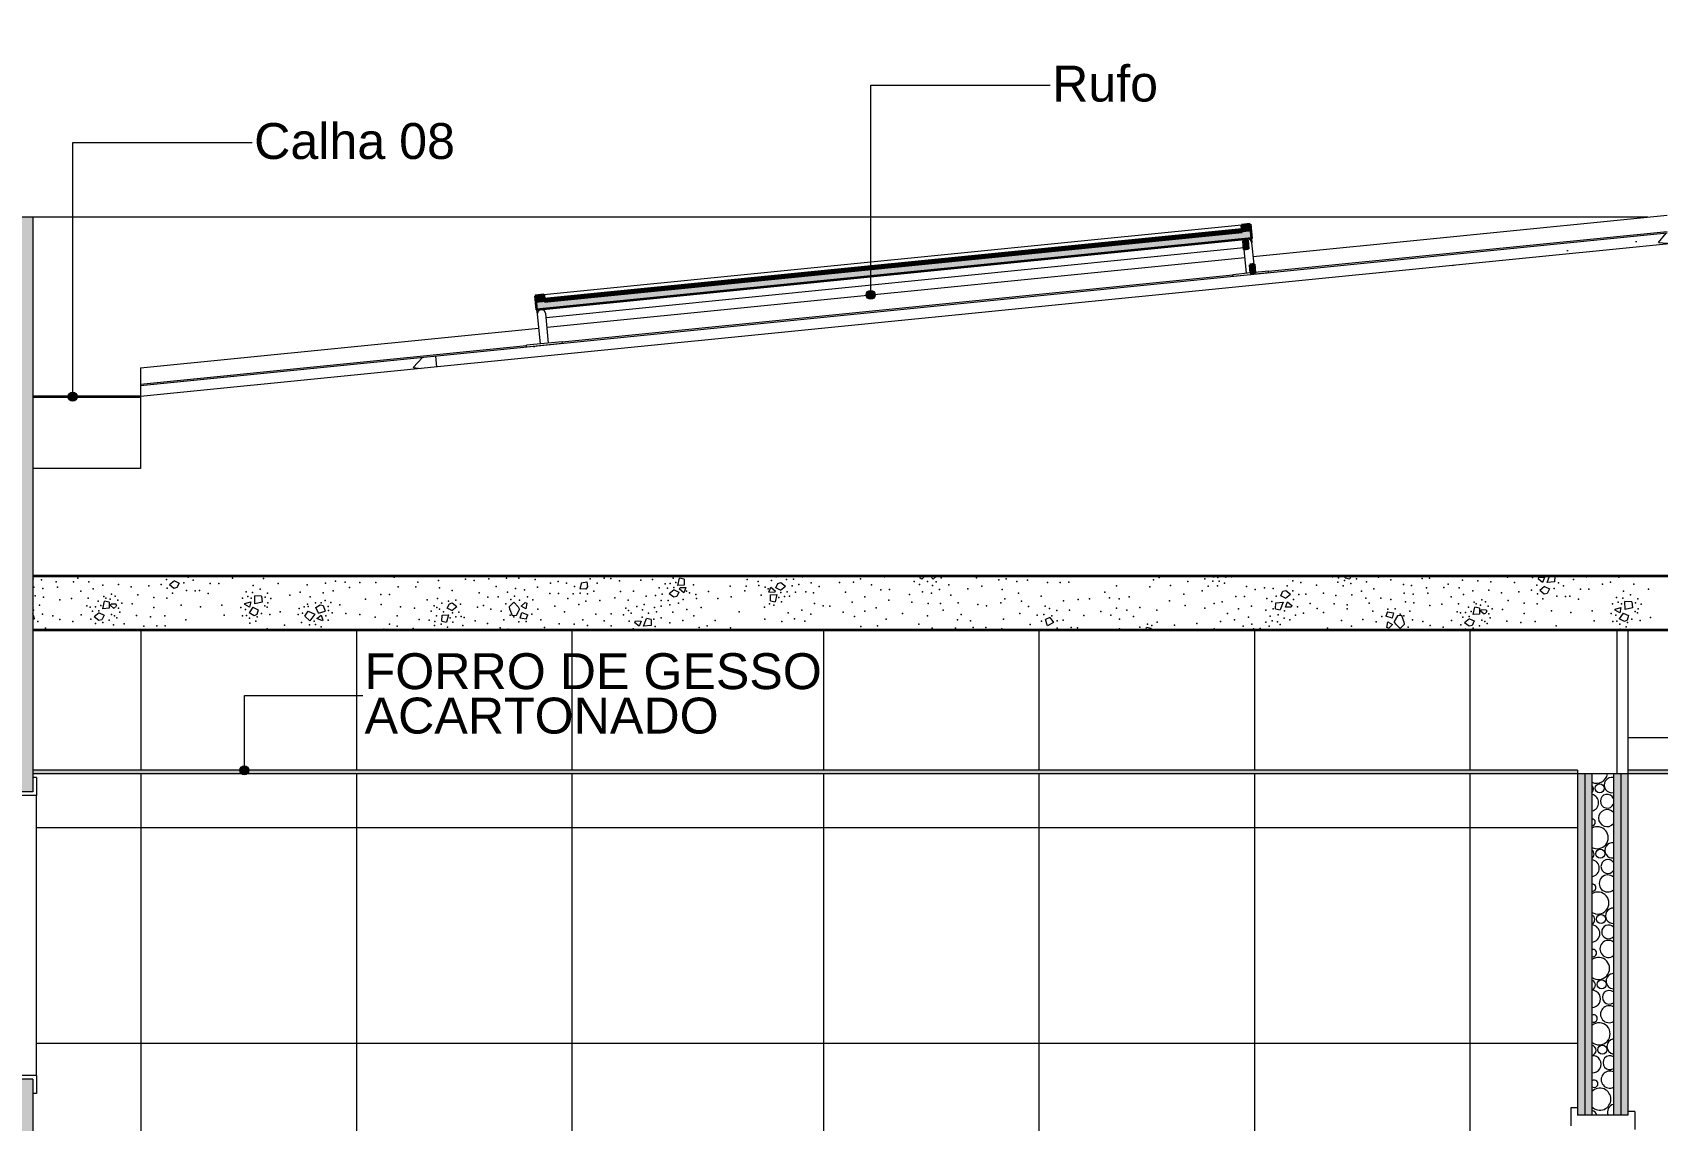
# Model space of a CAD drawing. Header units: metres. Extents: x -1783 to 21505, y -57 to 13660.
# Drawn here: x 14146.2 to 14598.5, y 6658.3 to 6961.2 of the extents above; entities that cross this region are included whole.
import ezdxf

# ---------------------------------------------------------------- set-up
doc = ezdxf.new("R2010")
doc.units = ezdxf.units.M
doc.header["$MEASUREMENT"] = 0
doc.linetypes.add('broken', pattern=[2.46944, 1.41111, -1.05833])
for name, color, linetype, lineweight in [('01_D Corte DD_4_ESTRUTURA-COB.EST_Caneta_No__1', 7, 'Continuous', 35), ('01_D Corte DD_4_ESTRUTURA-COB.EST_Caneta_No__10', 7, 'Continuous', 5), ('01_D Corte DD_4_ESTRUTURA-COB.EST_Caneta_No__241', 7, 'Continuous', 13), ('01_D Corte DD_4_FORRO.EXEC_Caneta_No__241', 7, 'Continuous', 13), ('01_D Corte DD_4_LAJES.EST_Caneta_No__1', 7, 'Continuous', 35), ('01_D Corte DD_4_LAJES.EST_Caneta_No__241', 7, 'Continuous', 13), ('01_D Corte DD_4_LAJES.EST_Caneta_No__96', 252, 'Continuous', 0), ('01_D Corte DD_4_NOTAS-LAYOUT.EXEC_Caneta_No__241', 7, 'Continuous', 13), ('01_D Corte DD_4_NOTAS-LAYOUT.EXEC_Caneta_No__5', 7, 'Continuous', 15), ('01_D Corte DD_4_PAREDE CONSTRUIR_Caneta_No__10', 7, 'Continuous', 5), ('01_D Corte DD_4_PAREDE CONSTRUIR_Caneta_No__241', 7, 'Continuous', 13), ('01_D Corte DD_4_PAREDE CONSTRUIR_Caneta_No__96', 252, 'Continuous', 0)]:
    doc.layers.add(name, color=color, linetype=linetype, lineweight=lineweight)
for name, color, linetype, lineweight, true_color in [('01_D Corte DD_4_ESTRUTURA-COB.EST_Caneta_No__97', 7, 'Continuous', 5, 0x6b6b6b), ('01_D Corte DD_4_PAREDE CONSTRUIR_Caneta_No__9', 7, 'Continuous', 5, 0x020202), ('01_D Corte DD_4_PAREDE CONSTRUIR_Caneta_No__97', 7, 'Continuous', 5, 0x6b6b6b)]:
    doc.layers.add(name, color=color, linetype=linetype, lineweight=lineweight, true_color=true_color)
for name, color, linetype in [('01_D Corte DD_4_FORRO.EXEC', 7, 'Continuous'), ('01_D Corte DD_4_LAJES.EST', 7, 'Continuous'), ('01_D Corte DD_4_NOTAS-LAYOUT.EXEC', 7, 'Continuous'), ('01_D Corte DD_4_PAREDE CONSTRUIR', 7, 'Continuous'), ('cotas', 7, 'Continuous')]:
    doc.layers.add(name, color=color, linetype=linetype)
doc.styles.add('GENERATED_STYLE_1', font='arial.ttf')

# ---------------------------------------------------------------- blocks, each defined once
blk = doc.blocks.new('*X6663', base_point=(52.878, -11.1819))
at = {"layer": '01_D Corte DD_4_LAJES.EST_Caneta_No__241', "color": 7, "linetype": 'Continuous', "lineweight": 13, "ltscale": 1000}
for p, q in [((61.1686, 3.5582), (61.1549, 3.5471)), ((61.1676, 3.5371), (61.1549, 3.5471)), ((61.163, 3.5691), (61.1612, 3.5706)), ((61.1636, 3.5706), (61.163, 3.5691)), ((61.1758, 3.5391), (61.1676, 3.5371)), ((61.1686, 3.5582), (61.1819, 3.5518)), ((61.1897, 3.5706), (61.1752, 3.5693)), ((61.1752, 3.5693), (61.1757, 3.5706)), ((61.1819, 3.5518), (61.1758, 3.5391)), ((62.302, 3.5524), (62.2978, 3.5353)), ((62.314, 3.5349), (62.2978, 3.5353)), ((62.2999, 3.5695), (62.2996, 3.5706)), ((62.3017, 3.5706), (62.2999, 3.5695)), ((62.302, 3.5524), (62.3165, 3.5553)), ((62.3192, 3.5415), (62.314, 3.5349)), ((62.3165, 3.5553), (62.3192, 3.5415)), ((62.56, 3.5333), (62.5464, 3.5222)), ((62.56, 3.5333), (62.5734, 3.5269)), ((62.5701, 3.5451), (62.5752, 3.5657)), ((62.5875, 3.5462), (62.5701, 3.5451)), ((62.5882, 3.5629), (62.5752, 3.5657)), ((62.5752, 3.5346), (62.5766, 3.5398)), ((62.5868, 3.525), (62.5752, 3.5346)), ((62.5766, 3.5398), (62.5925, 3.5391)), ((62.5925, 3.5391), (62.5868, 3.525)), ((62.5882, 3.5629), (62.5875, 3.5462)), ((62.8236, 3.526), (62.8292, 3.54)), ((62.8292, 3.54), (62.8408, 3.5305)), ((62.8408, 3.5305), (62.8395, 3.5252)), ((62.8427, 3.5381), (62.8489, 3.5508)), ((62.8561, 3.5317), (62.8427, 3.5381)), ((62.8489, 3.5508), (62.857, 3.5529)), ((62.8561, 3.5317), (62.8697, 3.5428)), ((62.857, 3.5529), (62.8697, 3.5428)), ((63.2446, 3.5651), (63.2456, 3.5706)), ((63.2497, 3.5631), (63.2446, 3.5651)), ((63.2578, 3.5706), (63.2497, 3.5631)), ((63.2814, 3.5623), (63.2734, 3.5706)), ((63.29, 3.5706), (63.2814, 3.5623)), ((63.4736, 3.5687), (63.4712, 3.5706)), ((63.4818, 3.5707), (63.4736, 3.5687)), ((64.0582, 3.5706), (64.0612, 3.5679)), ((64.0632, 3.5706), (64.0612, 3.5679)), ((64.0957, 3.5674), (64.0884, 3.5706)), ((64.0976, 3.5693), (64.0957, 3.5674)), ((64.0971, 3.5706), (64.0976, 3.5693)), ((64.2489, 3.5163), (64.255, 3.529)), ((64.255, 3.529), (64.2632, 3.5311)), ((64.2632, 3.5311), (64.2759, 3.5211)), ((64.4285, 3.5668), (64.4286, 3.5706)), ((64.4285, 3.5668), (64.4415, 3.564)), ((64.4431, 3.5706), (64.4415, 3.564)), ((64.9662, 3.5626), (64.9675, 3.5679)), ((64.9778, 3.5531), (64.9662, 3.5626)), ((64.9675, 3.5679), (64.9834, 3.5671)), ((64.9834, 3.5422), (64.9697, 3.5311)), ((64.9824, 3.5211), (64.9697, 3.5311)), ((64.9834, 3.5671), (64.9778, 3.5531)), ((64.9834, 3.5422), (64.9967, 3.5358)), ((64.99, 3.5533), (64.9969, 3.5706)), ((65.0109, 3.5551), (64.99, 3.5533)), ((64.9967, 3.5358), (64.9906, 3.5231)), ((65.0115, 3.5706), (65.0109, 3.5551)), ((60.9695, 3.4805), (60.9746, 3.5011)), ((60.9876, 3.4982), (60.9746, 3.5011)), ((60.9876, 3.4982), (60.9869, 3.4816)), ((60.9913, 3.4889), (60.9927, 3.4942)), ((60.9994, 3.4822), (60.9913, 3.4889)), ((60.9927, 3.4942), (61.0053, 3.4936)), ((60.9994, 3.4822), (61.0049, 3.4843)), ((61.0074, 3.4904), (61.0049, 3.4843)), ((61.0074, 3.4904), (61.0053, 3.4936)), ((61.3649, 3.4925), (61.3652, 3.4952)), ((61.3779, 3.4849), (61.3649, 3.4925)), ((61.3652, 3.4952), (61.3812, 3.4997)), ((61.3872, 3.4844), (61.3765, 3.4686)), ((61.3812, 3.4997), (61.3779, 3.4849)), ((61.3872, 3.4844), (61.4024, 3.4776)), ((61.393, 3.4938), (61.3923, 3.5165)), ((61.4113, 3.5155), (61.3923, 3.5165)), ((61.4133, 3.4989), (61.393, 3.4938)), ((61.4113, 3.5155), (61.4133, 3.4989)), ((61.5627, 3.4833), (61.5744, 3.4913)), ((61.5744, 3.4913), (61.5825, 3.489)), ((61.5825, 3.489), (61.5884, 3.474)), ((61.9281, 3.4816), (61.9343, 3.4943)), ((61.9343, 3.4943), (61.9425, 3.4963)), ((61.9415, 3.4752), (61.9551, 3.4863)), ((61.9425, 3.4963), (61.9551, 3.4863)), ((62.1018, 3.487), (62.1134, 3.4982)), ((62.1027, 3.4786), (62.1018, 3.487)), ((62.1134, 3.4982), (62.1256, 3.4856)), ((62.1256, 3.4856), (62.1299, 3.4786)), ((62.1342, 3.4873), (62.1452, 3.4975)), ((62.1473, 3.4798), (62.1342, 3.4873)), ((62.1452, 3.4975), (62.1502, 3.4954)), ((62.1502, 3.4954), (62.1473, 3.4798)), ((62.559, 3.5122), (62.5464, 3.5222)), ((62.5672, 3.5142), (62.559, 3.5122)), ((62.5734, 3.5269), (62.5672, 3.5142)), ((62.8395, 3.5252), (62.8236, 3.526)), ((62.8279, 3.5021), (62.8285, 3.5188)), ((62.8279, 3.5021), (62.8409, 3.4993)), ((62.8285, 3.5188), (62.846, 3.5199)), ((62.846, 3.5199), (62.8409, 3.4993)), ((64.2341, 3.4804), (64.2347, 3.497)), ((64.2347, 3.497), (64.2556, 3.4989)), ((64.2556, 3.4989), (64.247, 3.4775)), ((64.2622, 3.5099), (64.2489, 3.5163)), ((64.2621, 3.485), (64.2678, 3.4991)), ((64.278, 3.4843), (64.2621, 3.485)), ((64.2622, 3.5099), (64.2759, 3.5211)), ((64.2678, 3.4991), (64.2794, 3.4895)), ((64.2794, 3.4895), (64.278, 3.4843)), ((64.7843, 3.4644), (64.7894, 3.4851)), ((64.8024, 3.4822), (64.7894, 3.4851)), ((64.9906, 3.5231), (64.9824, 3.5211)), ((65.18, 3.4791), (65.196, 3.4837)), ((65.196, 3.4837), (65.1927, 3.4689)), ((65.2078, 3.4778), (65.2071, 3.5005)), ((65.2261, 3.4994), (65.2071, 3.5005)), ((65.2261, 3.4994), (65.2281, 3.4829)), ((60.7769, 3.4607), (60.7747, 3.4669)), ((60.7779, 3.4523), (60.7747, 3.4493)), ((60.7769, 3.4607), (60.7779, 3.4523)), ((60.9594, 3.4687), (60.9458, 3.4575)), ((60.9584, 3.4475), (60.9458, 3.4575)), ((60.9666, 3.4495), (60.9584, 3.4475)), ((60.9594, 3.4687), (60.9728, 3.4623)), ((60.9728, 3.4623), (60.9666, 3.4495)), ((60.9869, 3.4816), (60.9695, 3.4805)), ((61.3906, 3.4608), (61.3765, 3.4686)), ((61.3983, 3.4641), (61.3906, 3.4608)), ((61.4024, 3.4776), (61.3983, 3.4641)), ((61.5319, 3.4595), (61.5408, 3.4737)), ((61.5319, 3.4595), (61.546, 3.4467)), ((61.5408, 3.4737), (61.5598, 3.4648)), ((61.5598, 3.4648), (61.546, 3.4467)), ((61.5702, 3.4684), (61.5627, 3.4833)), ((61.5652, 3.4528), (61.5771, 3.4622)), ((61.5806, 3.4462), (61.5652, 3.4528)), ((61.5702, 3.4684), (61.5884, 3.474)), ((61.5771, 3.4622), (61.5824, 3.4481)), ((61.5824, 3.4481), (61.5806, 3.4462)), ((61.9133, 3.4456), (61.914, 3.4623)), ((61.9133, 3.4456), (61.9263, 3.4428)), ((61.914, 3.4623), (61.9314, 3.4634)), ((61.9314, 3.4634), (61.9263, 3.4428)), ((61.9415, 3.4752), (61.9281, 3.4816)), ((62.1027, 3.4786), (62.1087, 3.4619)), ((62.1087, 3.4619), (62.1207, 3.4626)), ((62.1207, 3.4626), (62.1299, 3.4786)), ((62.1317, 3.4542), (62.1359, 3.4695)), ((62.1482, 3.4513), (62.1317, 3.4542)), ((62.1359, 3.4695), (62.1527, 3.4638)), ((62.1482, 3.4513), (62.1527, 3.4638)), ((62.451, 3.4414), (62.4524, 3.4467)), ((62.4626, 3.4319), (62.451, 3.4414)), ((62.4524, 3.4467), (62.4683, 3.446)), ((62.4683, 3.446), (62.4626, 3.4319)), ((62.4748, 3.4321), (62.4834, 3.4535)), ((62.4964, 3.4506), (62.4834, 3.4535)), ((62.4964, 3.4506), (62.4957, 3.434)), ((63.6062, 3.4558), (63.5941, 3.4502)), ((63.5996, 3.4323), (63.5941, 3.4502)), ((63.6157, 3.4421), (63.5996, 3.4323)), ((63.6062, 3.4558), (63.6157, 3.4421)), ((64.2341, 3.4804), (64.247, 3.4775)), ((64.5463, 3.472), (64.5417, 3.4595)), ((64.5586, 3.4538), (64.5417, 3.4595)), ((64.5443, 3.4279), (64.5471, 3.4436)), ((64.5463, 3.472), (64.5627, 3.4691)), ((64.5471, 3.4436), (64.5603, 3.4361)), ((64.5627, 3.4691), (64.5586, 3.4538)), ((64.5738, 3.4607), (64.5645, 3.4448)), ((64.5688, 3.4377), (64.5645, 3.4448)), ((64.5857, 3.4614), (64.5738, 3.4607)), ((64.5917, 3.4447), (64.5857, 3.4614)), ((64.5917, 3.4447), (64.5926, 3.4363)), ((64.7742, 3.4526), (64.7606, 3.4415)), ((64.7732, 3.4315), (64.7606, 3.4415)), ((64.7742, 3.4526), (64.7876, 3.4463)), ((64.7876, 3.4463), (64.7814, 3.4335)), ((64.8017, 3.4656), (64.7843, 3.4644)), ((64.8024, 3.4822), (64.8017, 3.4656)), ((64.8061, 3.4729), (64.8074, 3.4781)), ((64.8142, 3.4662), (64.8061, 3.4729)), ((64.8074, 3.4781), (64.82, 3.4776)), ((64.8142, 3.4662), (64.8197, 3.4683)), ((64.8221, 3.4744), (64.8197, 3.4683)), ((64.8221, 3.4744), (64.82, 3.4776)), ((65.1797, 3.4765), (65.18, 3.4791)), ((65.1927, 3.4689), (65.1797, 3.4765)), ((65.202, 3.4684), (65.1913, 3.4526)), ((65.2054, 3.4447), (65.1913, 3.4526)), ((65.202, 3.4684), (65.2172, 3.4616)), ((65.2131, 3.4481), (65.2054, 3.4447)), ((65.2281, 3.4829), (65.2078, 3.4778)), ((65.2172, 3.4616), (65.2131, 3.4481)), ((62.4957, 3.434), (62.4748, 3.4321)), ((63.8728, 3.4206), (63.8748, 3.4285)), ((63.8878, 3.4257), (63.8748, 3.4285)), ((63.8878, 3.4257), (63.8876, 3.4206)), ((64.5493, 3.4259), (64.5443, 3.4279)), ((64.5603, 3.4361), (64.5493, 3.4259)), ((64.581, 3.4251), (64.5688, 3.4377)), ((64.5926, 3.4363), (64.581, 3.4251)), ((64.7814, 3.4335), (64.7732, 3.4315))]:
    blk.add_line(p, q, dxfattribs=at)
for p in [(60.7758, 3.564), (60.7776, 3.54), (60.7984, 3.5607), (60.8024, 3.5365), (60.8395, 3.5548), (60.8437, 3.5401), (60.8883, 3.5556), (60.8998, 3.5651), (60.9086, 3.529), (60.9307, 3.5549), (60.9429, 3.5355), (60.9691, 3.546), (61.0135, 3.5477), (61.0481, 3.541), (61.085, 3.5698), (61.0972, 3.5438), (61.1318, 3.5481), (61.1468, 3.5618), (61.1486, 3.5379), (61.195, 3.5526), (61.2028, 3.5315), (61.2071, 3.5682), (61.2211, 3.5598), (61.227, 3.53), (61.2384, 3.531), (61.2684, 3.5509), (61.292, 3.5508), (61.3301, 3.5651), (61.3524, 3.5699), (61.3878, 3.5449), (61.4079, 3.5349), (61.417, 3.5644), (61.4575, 3.5508), (61.5387, 3.5466), (61.5891, 3.5516), (61.6108, 3.5304), (61.6168, 3.5569), (61.6437, 3.554), (61.6566, 3.539), (61.6847, 3.5536), (61.7293, 3.5536), (61.7805, 3.5681), (61.7919, 3.541), (61.8269, 3.5696), (61.8407, 3.541), (61.8467, 3.5542), (61.9041, 3.5591), (61.9067, 3.5387), (61.9425, 3.5309), (61.9791, 3.563), (62.0034, 3.5592), (62.0439, 3.5638), (62.0647, 3.5422), (62.0931, 3.5653), (62.1186, 3.5366), (62.128, 3.5654), (62.143, 3.5329), (62.1727, 3.562), (62.1792, 3.5405), (62.2156, 3.5515), (62.2369, 3.5563), (62.2603, 3.5517), (62.2824, 3.5421), (62.3265, 3.5638), (62.3363, 3.5291), (62.3454, 3.5517), (62.3656, 3.5651), (62.3836, 3.5644), (62.4076, 3.5579), (62.4469, 3.529), (62.4677, 3.56), (62.4998, 3.5617), (62.518, 3.5387), (62.5348, 3.5496), (62.5413, 3.538), (62.5492, 3.5503), (62.5573, 3.5658), (62.5589, 3.5393), (62.5648, 3.5536), (62.5944, 3.529), (62.6141, 3.547), (62.7161, 3.5427), (62.7564, 3.5298), (62.7604, 3.5435), (62.7635, 3.5613), (62.7942, 3.5563), (62.7961, 3.5454), (62.8136, 3.54), (62.8217, 3.536), (62.8314, 3.5586), (62.8443, 3.5691), (62.8729, 3.5616), (62.889, 3.5439), (62.8922, 3.5622), (62.9076, 3.5478), (62.9172, 3.5693), (62.9414, 3.5522), (62.9637, 3.5422), (63.0201, 3.5529), (63.0589, 3.5544), (63.0791, 3.5636), (63.1099, 3.5468), (63.1353, 3.5334), (63.1458, 3.5687), (63.1594, 3.5336), (63.228, 3.5558), (63.2433, 3.5474), (63.2657, 3.5562), (63.279, 3.5448), (63.2897, 3.5548), (63.2983, 3.5343), (63.3037, 3.5663), (63.3248, 3.5472), (63.3776, 3.5357), (63.4014, 3.5659), (63.4164, 3.5434), (63.4639, 3.5605), (63.4736, 3.5342), (63.4844, 3.5633), (63.5026, 3.5696), (63.5144, 3.5563), (63.5437, 3.5596), (63.5992, 3.5532), (63.6347, 3.5538), (63.6585, 3.554), (63.716, 3.5702), (63.7913, 3.5437), (63.8844, 3.5415), (63.8941, 3.561), (63.9104, 3.5672), (63.9421, 3.5453), (63.9901, 3.5557), (64.0303, 3.5301), (64.0375, 3.5635), (64.0468, 3.543), (64.06, 3.5569), (64.0727, 3.544), (64.0733, 3.567), (64.077, 3.5572), (64.092, 3.5515), (64.1118, 3.5695), (64.1532, 3.5422), (64.1776, 3.5341), (64.2038, 3.5382), (64.228, 3.5367), (64.267, 3.5441), (64.2822, 3.5303), (64.2828, 3.558), (64.3045, 3.5532), (64.3487, 3.5461), (64.3932, 3.5693), (64.4078, 3.5546), (64.4091, 3.566), (64.4222, 3.5438), (64.4264, 3.5585), (64.4439, 3.5503), (64.4593, 3.5639), (64.4732, 3.5295), (64.4872, 3.5552), (64.5075, 3.536), (64.5211, 3.5681), (64.5554, 3.5608), (64.5906, 3.548), (64.6012, 3.5705), (64.6132, 3.5446), (64.6424, 3.5648), (64.6542, 3.5388), (64.6631, 3.5656), (64.7031, 3.5396), (64.7146, 3.5491), (64.7455, 3.5389), (64.7548, 3.5596), (64.7839, 3.53), (64.7972, 3.5582), (64.8283, 3.5317), (64.8338, 3.5552), (64.8804, 3.5682), (64.8998, 3.5538), (64.9466, 3.5321), (64.9498, 3.5669), (64.9616, 3.5458), (65.0098, 3.5366), (65.0219, 3.5521), (65.0359, 3.5437), (65.0634, 3.5619), (65.0832, 3.5349), (65.0995, 3.5689), (65.1068, 3.5348), (65.1449, 3.5491), (65.1672, 3.5539), (65.1898, 3.5686), (65.2025, 3.5289), (65.2317, 3.5484), (65.2723, 3.5348), (60.7816, 3.5159), (60.7936, 3.49), (60.8042, 3.5126), (60.8494, 3.5054), (60.882, 3.5088), (60.9254, 3.488), (60.9289, 3.5098), (60.9342, 3.485), (60.9487, 3.4856), (60.9567, 3.5011), (60.9642, 3.4889), (60.9721, 3.5147), (60.9776, 3.5096), (60.9897, 3.5065), (60.9939, 3.5212), (61.0041, 3.5152), (61.0114, 3.5038), (61.0228, 3.4957), (61.0511, 3.4939), (61.0674, 3.519), (61.1116, 3.5119), (61.148, 3.5101), (61.1638, 3.524), (61.1876, 3.4904), (61.2412, 3.4856), (61.2629, 3.5228), (61.301, 3.4901), (61.354, 3.4834), (61.358, 3.5098), (61.3683, 3.5278), (61.3733, 3.5148), (61.3823, 3.5096), (61.3862, 3.5258), (61.4207, 3.4888), (61.4215, 3.5126), (61.4267, 3.4849), (61.4283, 3.5235), (61.4289, 3.4964), (61.4371, 3.5092), (61.4901, 3.5183), (61.5191, 3.526), (61.5303, 3.4854), (61.5392, 3.4929), (61.5415, 3.4861), (61.5466, 3.5139), (61.5619, 3.497), (61.5773, 3.497), (61.5825, 3.5244), (61.5881, 3.5034), (61.5966, 3.4865), (61.6047, 3.4979), (61.6297, 3.491), (61.7008, 3.5071), (61.7435, 3.5201), (61.7447, 3.4919), (61.7674, 3.5203), (61.7986, 3.4857), (61.8724, 3.5054), (61.8922, 3.4885), (61.899, 3.4835), (61.9016, 3.5087), (61.9135, 3.4955), (61.9316, 3.5018), (61.9522, 3.5045), (61.9652, 3.4927), (62.0127, 3.4849), (62.0172, 3.5248), (62.0296, 3.4893), (62.0409, 3.5128), (62.07, 3.5133), (62.0911, 3.4943), (62.0965, 3.5263), (62.1051, 3.5057), (62.1158, 3.5157), (62.1291, 3.5043), (62.1516, 3.5131), (62.1669, 3.5047), (62.2141, 3.5224), (62.2277, 3.4873), (62.2382, 3.5226), (62.2636, 3.5092), (62.2788, 3.5221), (62.2944, 3.4924), (62.2984, 3.5241), (62.3146, 3.5016), (62.3188, 3.5222), (62.3534, 3.5031), (62.3951, 3.5106), (62.4109, 3.5281), (62.4321, 3.5038), (62.4563, 3.4867), (62.477, 3.4919), (62.4823, 3.5152), (62.5052, 3.4842), (62.5084, 3.5172), (62.5236, 3.4877), (62.5239, 3.5028), (62.5271, 3.5212), (62.5432, 3.5034), (62.5476, 3.4908), (62.5717, 3.4959), (62.5847, 3.5064), (62.6025, 3.525), (62.62, 3.5196), (62.6219, 3.5087), (62.635, 3.4835), (62.6559, 3.5282), (62.6821, 3.5089), (62.7188, 3.5132), (62.802, 3.518), (62.8114, 3.4851), (62.8258, 3.4939), (62.8378, 3.4907), (62.8513, 3.5115), (62.8572, 3.5257), (62.8588, 3.4992), (62.8668, 3.5148), (62.8748, 3.527), (62.8813, 3.5154), (62.898, 3.5263), (62.9266, 3.527), (62.9478, 3.5248), (62.9511, 3.4949), (62.9751, 3.4884), (62.9932, 3.4878), (63.0372, 3.5269), (63.0557, 3.4989), (63.0911, 3.5139), (63.1579, 3.5044), (63.2156, 3.5201), (63.2221, 3.4985), (63.2518, 3.5276), (63.2669, 3.4951), (63.2762, 3.5239), (63.3018, 3.4952), (63.3301, 3.5183), (63.351, 3.4967), (63.4054, 3.4922), (63.4298, 3.4884), (63.4694, 3.4968), (63.4808, 3.5082), (63.5188, 3.5241), (63.5268, 3.5017), (63.5466, 3.4863), (63.5816, 3.515), (63.593, 3.4879), (63.6442, 3.5024), (63.6845, 3.5062), (63.7166, 3.5083), (63.7594, 3.526), (63.7724, 3.511), (63.7993, 3.5082), (63.8269, 3.5134), (63.8562, 3.4834), (63.9387, 3.5021), (63.9792, 3.5209), (63.9825, 3.4891), (64.0637, 3.4952), (64.086, 3.4999), (64.1241, 3.5142), (64.1477, 3.5141), (64.1674, 3.4871), (64.2097, 3.5084), (64.2237, 3.5), (64.2358, 3.5156), (64.284, 3.5063), (64.2958, 3.4853), (64.299, 3.5201), (64.3189, 3.5212), (64.331, 3.4952), (64.368, 3.524), (64.3971, 3.4938), (64.4025, 3.5173), (64.4336, 3.4908), (64.447, 3.5191), (64.4854, 3.5102), (64.495, 3.4954), (64.5278, 3.5094), (64.5554, 3.5057), (64.5924, 3.524), (64.5964, 3.4999), (64.6172, 3.5205), (64.619, 3.4965), (64.6585, 3.5241), (64.6642, 3.4893), (64.6968, 3.4928), (64.7234, 3.513), (64.7437, 3.4938), (64.7577, 3.5195), (64.7715, 3.4851), (64.7869, 3.4987), (64.7924, 3.4936), (64.8045, 3.4905), (64.8087, 3.5052), (64.8188, 3.4992), (64.8262, 3.4878), (64.8629, 3.525), (64.8822, 3.503), (64.912, 3.5278), (64.9264, 3.4958), (64.9628, 3.4941), (64.9634, 3.5218), (64.9785, 3.508), (65.0176, 3.5155), (65.0418, 3.514), (65.0532, 3.5149), (65.0777, 3.5068), (65.1728, 3.4938), (65.1831, 3.5118), (65.1881, 3.4988), (65.1971, 3.4936), (65.201, 3.5098), (65.2227, 3.5189), (65.2363, 3.4966), (65.2431, 3.5075), (65.2519, 3.4932), (60.7762, 3.4765), (60.7885, 3.4451), (60.8012, 3.4656), (60.8299, 3.4604), (60.85, 3.45), (60.8862, 3.4447), (60.9095, 3.4635), (60.9357, 3.4512), (60.9407, 3.4734), (60.9487, 3.4393), (60.9583, 3.4747), (60.9693, 3.4421), (60.9874, 3.4484), (60.9938, 3.4643), (61.0019, 3.4604), (61.0087, 3.4553), (61.0135, 3.4823), (61.0171, 3.4708), (61.0285, 3.4384), (61.0637, 3.4615), (61.1023, 3.4582), (61.1119, 3.4833), (61.1421, 3.461), (61.2008, 3.449), (61.3069, 3.4623), (61.3581, 3.4607), (61.367, 3.478), (61.3699, 3.4614), (61.378, 3.4538), (61.379, 3.4398), (61.3952, 3.446), (61.3996, 3.4578), (61.4116, 3.4675), (61.4342, 3.464), (61.4631, 3.4719), (61.5137, 3.464), (61.5158, 3.4807), (61.5224, 3.4423), (61.5258, 3.4682), (61.5581, 3.4458), (61.5899, 3.4607), (61.5966, 3.4483), (61.5981, 3.4754), (61.6077, 3.4685), (61.6457, 3.4674), (61.6847, 3.4641), (61.728, 3.4565), (61.789, 3.4606), (61.8372, 3.4823), (61.8498, 3.45), (61.8781, 3.4482), (61.8837, 3.4731), (61.8939, 3.4448), (61.8985, 3.4604), (61.9071, 3.4795), (61.9182, 3.4718), (61.9367, 3.4549), (61.9426, 3.4692), (61.9442, 3.4427), (61.9522, 3.4582), (61.9602, 3.4705), (61.9667, 3.4589), (61.9755, 3.4559), (62.0059, 3.4469), (62.0402, 3.4396), (62.0497, 3.479), (62.0784, 3.4737), (62.086, 3.4493), (62.1035, 3.4628), (62.1135, 3.4577), (62.1273, 3.4436), (62.1479, 3.4444), (62.1639, 3.4651), (62.1804, 3.4791), (62.1891, 3.4495), (62.2396, 3.4385), (62.2549, 3.4714), (62.3057, 3.4494), (62.3424, 3.465), (62.3653, 3.4471), (62.3846, 3.4662), (62.4187, 3.4634), (62.4256, 3.4823), (62.4332, 3.4753), (62.4346, 3.4457), (62.4405, 3.4682), (62.4713, 3.4567), (62.4718, 3.4771), (62.4884, 3.4677), (62.5033, 3.4513), (62.5111, 3.4717), (62.5236, 3.4546), (62.5482, 3.4407), (62.5564, 3.4711), (62.5843, 3.4478), (62.5957, 3.4782), (62.615, 3.4606), (62.6746, 3.4474), (62.7413, 3.4718), (62.8122, 3.4515), (62.8595, 3.4444), (62.8771, 3.4691), (62.8951, 3.452), (62.9154, 3.4763), (62.9243, 3.4458), (62.9404, 3.4651), (63.0305, 3.4707), (63.0618, 3.4583), (63.0906, 3.4733), (63.122, 3.4828), (63.1505, 3.4515), (63.196, 3.4672), (63.2653, 3.4606), (63.309, 3.4764), (63.3491, 3.4497), (63.3593, 3.4645), (63.3854, 3.4469), (63.4771, 3.4516), (63.5226, 3.4672), (63.5706, 3.4621), (63.5825, 3.4455), (63.5896, 3.4645), (63.6053, 3.4814), (63.6113, 3.4605), (63.6255, 3.4754), (63.6264, 3.4464), (63.6426, 3.4481), (63.6609, 3.4759), (63.7008, 3.4618), (63.7475, 3.4727), (63.7753, 3.4627), (63.7914, 3.482), (63.8003, 3.4515), (63.8206, 3.4759), (63.8386, 3.4587), (63.9035, 3.4763), (63.9043, 3.4427), (64.0153, 3.4396), (64.0371, 3.4819), (64.0807, 3.4444), (64.1007, 3.4673), (64.12, 3.4496), (64.1314, 3.4801), (64.1593, 3.4567), (64.2068, 3.4764), (64.2068, 3.4432), (64.2193, 3.4593), (64.2252, 3.4467), (64.2272, 3.4796), (64.2399, 3.4435), (64.242, 3.4633), (64.2586, 3.4539), (64.2592, 3.4743), (64.2738, 3.4495), (64.2899, 3.4628), (64.3117, 3.4676), (64.3504, 3.4808), (64.3674, 3.4694), (64.4183, 3.4474), (64.4335, 3.4803), (64.4775, 3.45), (64.5054, 3.4738), (64.514, 3.4442), (64.5305, 3.4583), (64.5465, 3.4789), (64.5672, 3.4797), (64.581, 3.4656), (64.591, 3.4605), (64.6084, 3.474), (64.616, 3.4496), (64.6447, 3.4444), (64.7243, 3.4475), (64.7402, 3.472), (64.749, 3.469), (64.7555, 3.4573), (64.7634, 3.4696), (64.7731, 3.4586), (64.779, 3.4729), (64.8086, 3.4483), (64.8167, 3.4444), (64.8235, 3.4393), (64.8283, 3.4663), (64.8319, 3.4548), (64.8376, 3.4797), (64.8659, 3.4779), (64.8785, 3.4455), (64.9171, 3.4422), (64.9267, 3.4673), (64.9569, 3.445), (65.0024, 3.4744), (65.056, 3.4696), (65.1158, 3.4741), (65.1217, 3.4463), (65.1688, 3.4674), (65.1729, 3.4447), (65.1818, 3.462), (65.1847, 3.4454), (65.2144, 3.4418), (65.2264, 3.4515), (65.2354, 3.4728), (65.2415, 3.4689), (65.2437, 3.4804), (65.249, 3.448), (65.2779, 3.4559), (60.8096, 3.426), (60.9013, 3.4223), (60.9992, 3.4351), (61.084, 3.432), (61.1195, 3.4326), (61.1434, 3.4328), (61.2761, 3.4225), (61.4269, 3.4241), (61.4749, 3.4345), (61.5317, 3.4218), (61.5449, 3.4357), (61.5575, 3.4228), (61.5618, 3.4361), (61.5769, 3.4303), (61.638, 3.421), (61.7519, 3.423), (61.7676, 3.4369), (61.7893, 3.432), (61.8335, 3.4249), (61.8927, 3.4334), (61.907, 3.4227), (61.9112, 3.4373), (61.9288, 3.4292), (61.972, 3.434), (62.0754, 3.4268), (62.098, 3.4235), (62.1994, 3.428), (62.282, 3.437), (62.3186, 3.434), (62.3847, 3.4326), (62.4464, 3.4246), (62.5068, 3.431), (62.5207, 3.4226), (62.6297, 3.4279), (62.652, 3.4327), (62.7166, 3.4272), (63.0801, 3.4309), (63.1266, 3.4325), (63.2037, 3.422), (63.2413, 3.4373), (63.2787, 3.4258), (63.303, 3.4221), (63.3435, 3.4266), (63.3927, 3.4281), (63.4276, 3.4282), (63.4723, 3.4248), (63.5511, 3.436), (63.6261, 3.4266), (63.6652, 3.4279), (63.6832, 3.4273), (63.7072, 3.4207), (63.7673, 3.4228), (63.7995, 3.4245), (63.8569, 3.4286), (63.8779, 3.4371), (63.8899, 3.434), (63.953, 3.4349), (64.0631, 3.4241), (64.131, 3.4214), (64.144, 3.4319), (64.168, 3.437), (64.1725, 3.4245), (64.1918, 3.425), (64.2168, 3.4321), (64.2475, 3.4365), (64.3787, 3.4264), (64.4454, 3.4315), (64.6033, 3.4291), (64.6648, 3.434), (64.701, 3.4287), (64.7505, 3.4352), (64.7635, 3.4233), (64.7841, 3.4261), (64.8022, 3.4324), (64.8433, 3.4224), (65.0156, 3.433), (65.1928, 3.4378), (65.1937, 3.4238), (65.21, 3.43)]:
    blk.add_point(p, dxfattribs=at)
blk = doc.blocks.new('*X6666', base_point=(52.878, -11.1819))
at = {"layer": '01_D Corte DD_4_PAREDE CONSTRUIR_Caneta_No__96', "color": 252, "linetype": 'Continuous', "lineweight": 0, "ltscale": 1000}
for centre in [(65.1368, 2.9806), (65.1386, 2.7986), (65.1405, 2.6166), (65.1423, 2.4346), (65.1442, 2.2526)]:
    blk.add_circle(centre, 0.0125, dxfattribs=at)
for centre, radius, start, end in [((65.1279, 3.0249), 0.0306, 245.5233, 351.872), ((65.1048, 2.9788), 0.0143, 316.495, 43.505), ((65.1704, 2.9894), 0.0213, 77.0511, 282.9489), ((65.1097, 2.9401), 0.0239, 283.4217, 76.5783), ((65.1577, 2.9445), 0.0192, 24.0012, 335.9988), ((65.1141, 2.8857), 0.0103, 276.0015, 83.9985), ((65.1572, 2.8974), 0.0237, 40.3427, 319.6573), ((65.1297, 2.8429), 0.0306, 241.6476, 118.3524), ((65.1067, 2.7968), 0.0143, 306.5572, 53.4428), ((65.1723, 2.8075), 0.0213, 82.1286, 277.8714), ((65.1115, 2.7581), 0.0239, 278.8819, 81.1181), ((65.1595, 2.7626), 0.0192, 35.2271, 324.7729), ((65.159, 2.7154), 0.0237, 46.8575, 313.1425), ((65.116, 2.7037), 0.0103, 265.7124, 94.2876), ((65.1316, 2.6609), 0.0306, 237.6247, 122.3753), ((65.1086, 2.6148), 0.0143, 297.7708, 62.2292), ((65.1742, 2.6255), 0.0213, 87.1445, 272.8555), ((65.1134, 2.5761), 0.0239, 274.3977, 85.6023), ((65.1614, 2.5806), 0.0192, 43.9284, 316.0716), ((65.1609, 2.5334), 0.0237, 52.7391, 307.2609), ((65.1178, 2.5217), 0.0103, 255.2809, 104.7191), ((65.1335, 2.4789), 0.0306, 233.4138, 126.5862), ((65.1104, 2.4328), 0.0143, 289.6483, 70.3517), ((65.176, 2.4435), 0.0213, 92.1385, 267.8615), ((65.1152, 2.3941), 0.0239, 269.9405, 90.0595), ((65.1633, 2.3986), 0.0192, 51.4247, 308.5753), ((65.1627, 2.3514), 0.0237, 58.192, 301.808), ((65.1197, 2.3398), 0.0103, 244.3166, 115.6834), ((65.1353, 2.2969), 0.0306, 228.9588, 131.0412), ((65.1123, 2.2508), 0.0143, 281.9206, 78.0794), ((65.1779, 2.2615), 0.0213, 97.1489, 262.8511), ((65.1171, 2.2122), 0.0239, 265.4829, 94.5171), ((65.1651, 2.2166), 0.0192, 58.2053, 301.7947), ((65.1646, 2.1694), 0.0237, 63.3394, 296.6606), ((65.1215, 2.1578), 0.0103, 232.2139, 127.7861), ((65.1372, 2.1149), 0.0306, 224.1786, 135.8214), ((65.1141, 2.0688), 0.0143, 7.0372, 85.5915), ((65.1797, 2.0795), 0.0213, 102.215, 204.6887)]:
    blk.add_arc(centre, radius, start, end, dxfattribs=at)

msp = doc.modelspace()

# ---------------------------------------------------------------- hatches: boundary and pattern name
at = {"layer": '01_D Corte DD_4_ESTRUTURA-COB.EST_Caneta_No__97', "linetype": 'Continuous', "lineweight": 5, "true_color": 0x6b6b6b}
h = msp.add_hatch(dxfattribs=at)
h.set_pattern_fill('AR_CONC_0004', color=251, scale=100, style=0, pattern_type=2)
h.set_pattern_definition([(50, (10866.286, 6439.786), (-54.6554, 4.7817), [5.715, -62.865]), (355, (10866.286, 6439.786), (-10.573, 57.31705), [4.572, -50.2922]), (100.4514, (10870.84, 6439.387), (44.0824, 52.5353), [4.857, -53.4271]), (46.1842, (10866.286, 6455.026), (-81.3237, 12.6127), [8.5725, -94.2975]), (96.6356, (10873.06, 6453.975), (71.2212, 74.2278), [7.2855, -80.1407]), (351.1842, (10866.29, 6455.026), (71.2212, 74.2278), [6.858, -75.438]), (21, (10873.906, 6451.216), (-45.4843, 30.67956), [5.715, -62.865]), (326, (10873.906, 6451.216), (18.5406, 55.2564), [4.572, -50.292]), (71.4514, (10877.697, 6448.66), (64.0249, 24.5768), [4.857, -53.427]), (37.5, (10866.286, 6439.786), (0.92658, 25.36651), [0, -49.6824, 0, -51.054, 0, -50.4825]), (7.5, (10866.286, 6439.786), (20.0459, 30.05417), [0, -29.1084, 0, -48.5394, 0, -19.2405]), (327.5, (10849.294, 6439.786), (-40.67718, 1.71862), [0, -19.05, 0, -59.436, 0, -78.867]), (317.5, (10841.674, 6439.786), (44.43875, 7.62795), [0, -24.765, 0, -39.4716, 0, -56.007])])
h.paths.add_polyline_path([(14176.256, 6862.828), (14176.256, 6859.813), (14611.28, 6903.316), (14611.28, 6906.331)])
at = {"layer": '01_D Corte DD_4_FORRO.EXEC', "linetype": 'Continuous', "lineweight": 0, "true_color": 0xffffff}
for points in [[(14576.306, 6755.786), (14146.256, 6755.786), (14146.256, 6754.786), (14576.306, 6754.786)], [(15076.305, 6754.786), (15076.305, 6755.786), (14590.306, 6755.786), (14590.306, 6754.786)]]:
    msp.add_hatch(color=7, dxfattribs=at).paths.add_polyline_path(points)
at = {"layer": '01_D Corte DD_4_LAJES.EST', "linetype": 'Continuous', "lineweight": 0, "true_color": 0x000000}
for points in [[(14286.511, 6883.936), (14485.519, 6903.837), (14485.32, 6905.827), (14286.312, 6885.926)], [(14288.676, 6886.414), (14482.907, 6905.837), (14482.857, 6906.334), (14288.626, 6886.911)], [(14485.32, 6905.827), (14485.121, 6907.817), (14482.733, 6907.578), (14482.932, 6905.588)], [(14483.169, 6903.213), (14483.409, 6900.813), (14484.603, 6900.932), (14484.363, 6903.333)], [(14485.041, 6896.552), (14485.281, 6894.152), (14486.475, 6894.271), (14486.235, 6896.672)], [(14286.312, 6885.926), (14288.701, 6886.165), (14288.502, 6888.155), (14286.113, 6887.916)]]:
    msp.add_hatch(color=18, dxfattribs=at).paths.add_polyline_path(points)
at = {"layer": '01_D Corte DD_4_NOTAS-LAYOUT.EXEC', "linetype": 'Continuous', "lineweight": 0, "true_color": 0x000000}
for points in [[(14378.247, 6888.154), (14378.342, 6887.676), (14378.613, 6887.27), (14379.018, 6886.999), (14379.497, 6886.904), (14379.975, 6886.999), (14380.381, 6887.27), (14380.652, 6887.676), (14380.747, 6888.154), (14380.652, 6888.633), (14380.381, 6889.038), (14379.975, 6889.309), (14379.497, 6889.404), (14379.018, 6889.309), (14378.613, 6889.038), (14378.342, 6888.633)], [(14156.105, 6859.813), (14156.2, 6859.335), (14156.471, 6858.929), (14156.876, 6858.658), (14157.355, 6858.563), (14157.833, 6858.658), (14158.239, 6858.929), (14158.51, 6859.335), (14158.605, 6859.813), (14158.51, 6860.292), (14158.239, 6860.697), (14157.833, 6860.968), (14157.355, 6861.063), (14156.876, 6860.968), (14156.471, 6860.697), (14156.2, 6860.292)], [(14203.901, 6755.786), (14203.996, 6755.307), (14204.267, 6754.902), (14204.672, 6754.631), (14205.151, 6754.536), (14205.629, 6754.631), (14206.034, 6754.902), (14206.305, 6755.307), (14206.401, 6755.786), (14206.305, 6756.264), (14206.034, 6756.67), (14205.629, 6756.94), (14205.151, 6757.036), (14204.672, 6756.94), (14204.267, 6756.67), (14203.996, 6756.264)]]:
    msp.add_hatch(color=18, dxfattribs=at).paths.add_polyline_path(points)
at = {"layer": '01_D Corte DD_4_PAREDE CONSTRUIR', "linetype": 'Continuous', "lineweight": 0, "true_color": 0xffffff}
for points in [[(14143.256, 6764.786), (14146.256, 6764.786), (14146.256, 6909.786), (14143.256, 6909.786)], [(14146.256, 6764.786), (14143.256, 6764.786), (14143.256, 6749.786), (14146.256, 6749.786)], [(14576.306, 6754.786), (14576.306, 6659.786), (14578.306, 6659.786), (14578.306, 6754.786)], [(14578.306, 6754.786), (14578.306, 6659.786), (14580.306, 6659.786), (14580.306, 6754.786)], [(14586.306, 6754.786), (14586.306, 6659.786), (14588.306, 6659.786), (14588.306, 6754.786)], [(14588.306, 6659.786), (14590.306, 6659.786), (14590.306, 6754.786), (14588.306, 6754.786)], [(14146.256, 6669.786), (14143.256, 6669.786), (14143.256, 6439.786), (14146.256, 6439.786)]]:
    msp.add_hatch(color=7, dxfattribs=at).paths.add_polyline_path(points)
at = {"layer": '01_D Corte DD_4_PAREDE CONSTRUIR_Caneta_No__97', "linetype": 'Continuous', "lineweight": 5, "true_color": 0x6b6b6b}
h = msp.add_hatch(dxfattribs=at)
h.set_pattern_fill('CERAMICA_60_X_60_0004', color=251, scale=100, style=0, pattern_type=2)
h.set_pattern_definition([(0, (14356.38, 6439.786), (0, 60), []), (90, (14356.38, 6439.786), (-60, 0), [])])
h.paths.add_polyline_path([(14146.256, 6794.786), (14146.256, 6755.786), (14356.378, 6755.786), (14356.378, 6794.786)])
h = msp.add_hatch(dxfattribs=at)
h.set_pattern_fill('CERAMICA_60_X_60_0004', color=251, scale=100, style=0, pattern_type=2)
h.set_pattern_definition([(0, (14366.38, 6439.786), (0, 60), []), (90, (14366.38, 6439.786), (-60, 0), [])])
h.paths.add_polyline_path([(14356.378, 6755.786), (14576.306, 6755.786), (14576.306, 6754.786), (14587.306, 6754.786), (14587.306, 6794.786), (14356.378, 6794.786)])
h = msp.add_hatch(dxfattribs=at)
h.set_pattern_fill('CERAMICA_60_X_60_0004', color=251, scale=100, style=0, pattern_type=2)
h.set_pattern_definition([(360, (14356.38, 6439.786), (0, 60), []), (90, (14356.38, 6439.786), (-60, 0), [])])
h.paths.add_polyline_path([(14146.256, 6754.786), (14146.256, 6753.786), (14147.256, 6753.786), (14147.256, 6748.786), (14147.256, 6670.786), (14147.256, 6665.786), (14146.256, 6665.786), (14146.256, 6539.786), (14190.18, 6539.786), (14190.18, 6548.186), (14190.18, 6549.269), (14190.18, 6552.37), (14190.293, 6552.822), (14190.617, 6553.157), (14191.064, 6553.285), (14191.158, 6553.262), (14191.24, 6553.285), (14191.692, 6553.173), (14192.027, 6552.849), (14192.156, 6552.401), (14192.156, 6549.277), (14192.156, 6548.186), (14192.156, 6539.786), (14356.256, 6539.786), (14356.256, 6519.786), (14356.378, 6519.786), (14356.378, 6754.786)])
h = msp.add_hatch(dxfattribs=at)
h.set_pattern_fill('CERAMICA_60_X_60_0004', color=251, scale=100, style=0, pattern_type=2)
h.set_pattern_definition([(0, (14366.38, 6439.786), (0, 60), []), (90, (14366.38, 6439.786), (-60, 0), [])])
h.paths.add_polyline_path([(14356.378, 6519.786), (14418.364, 6519.786), (14418.364, 6439.786), (14574.406, 6439.786), (14574.406, 6656.786), (14574.406, 6661.786), (14576.306, 6661.786), (14576.306, 6754.786), (14356.378, 6754.786)])
at = {"layer": 'cotas'}
h = msp.add_hatch(color=7, dxfattribs=at)
h.dxf.hatch_style = 1
h.paths.add_polyline_path([(21504.961, 13659.963), (10304.961, 13659.963), (10304.961, 5739.963), (21504.961, 5739.963)])
h.paths.add_polyline_path([(10571.627, 13593.296), (21371.627, 13593.296), (21371.627, 5806.63), (10571.627, 5806.63)], flags=16)

# ---------------------------------------------------------------- linework, layer by layer
at = {"layer": '01_D Corte DD_4_ESTRUTURA-COB.EST_Caneta_No__1', "color": 7, "linetype": 'Continuous', "lineweight": 35, "ltscale": 1000}
msp.add_line((14146.256, 6859.813), (14176.256, 6859.813), dxfattribs=at)
at = {"layer": '01_D Corte DD_4_ESTRUTURA-COB.EST_Caneta_No__10', "color": 7, "linetype": 'Continuous', "lineweight": 5, "ltscale": 1000}
for p, q in [((14176.256, 6859.813), (14176.256, 6839.813)), ((14176.256, 6839.813), (14146.256, 6839.813))]:
    msp.add_line(p, q, dxfattribs=at)
at = {"layer": '01_D Corte DD_4_ESTRUTURA-COB.EST_Caneta_No__241', "color": 7, "linetype": 'Continuous', "lineweight": 13, "ltscale": 1000}
for p, q in [((14486.022, 6898.807), (14601.28, 6910.333)), ((14601.28, 6905.331), (14176.256, 6862.828)), ((14490.251, 6894.707), (14601.28, 6905.81)), ((14611.28, 6903.316), (14176.256, 6859.813)), ((14289.403, 6879.145), (14483.634, 6898.568)), ((14293.631, 6875.045), (14480.3, 6893.712)), ((14176.256, 6867.83), (14287.014, 6878.906)), ((14176.256, 6863.308), (14283.681, 6874.05)), ((14176.256, 6867.83), (14176.256, 6863.308)), ((14176.256, 6863.308), (14176.256, 6862.828)), ((14176.256, 6862.828), (14176.256, 6859.813))]:
    msp.add_line(p, q, dxfattribs=at)
at = {"layer": '01_D Corte DD_4_FORRO.EXEC_Caneta_No__241', "color": 7, "linetype": 'Continuous', "lineweight": 13, "ltscale": 1000}
for p, q in [((14576.306, 6755.786), (14146.256, 6755.786)), ((14576.306, 6754.786), (14146.256, 6754.786)), ((14576.306, 6755.786), (14576.306, 6754.786)), ((14590.306, 6755.786), (14590.306, 6754.786)), ((15076.305, 6755.786), (14590.306, 6755.786)), ((15076.305, 6754.786), (14590.306, 6754.786))]:
    msp.add_line(p, q, dxfattribs=at)
at = {"layer": '01_D Corte DD_4_LAJES.EST_Caneta_No__1', "color": 7, "linetype": 'Continuous', "lineweight": 35, "ltscale": 1000}
for p, q in [((14485.519, 6903.837), (14286.511, 6883.936)), ((14482.857, 6906.334), (14288.626, 6886.911)), ((14482.907, 6905.837), (14288.676, 6886.414)), ((14288.688, 6886.289), (14482.919, 6905.712)), ((14482.932, 6905.588), (14288.7, 6886.165)), ((14485.121, 6907.817), (14482.733, 6907.578)), ((14482.733, 6907.578), (14482.857, 6906.334)), ((14482.907, 6905.837), (14482.932, 6905.588)), ((14484.363, 6903.333), (14483.169, 6903.213)), ((14483.169, 6903.213), (14483.409, 6900.813)), ((14484.603, 6900.932), (14483.409, 6900.813)), ((14484.363, 6903.333), (14484.603, 6900.932)), ((14486.235, 6896.672), (14485.041, 6896.552)), ((14485.041, 6896.552), (14485.281, 6894.152)), ((14486.235, 6896.672), (14486.475, 6894.271)), ((14486.475, 6894.271), (14485.281, 6894.152)), ((14288.502, 6888.155), (14286.113, 6887.916)), ((14288.502, 6888.155), (14288.626, 6886.911)), ((14288.676, 6886.414), (14288.7, 6886.165)), ((15076.305, 6809.786), (14146.256, 6809.786)), ((15076.305, 6794.786), (14146.256, 6794.786))]:
    msp.add_line(p, q, dxfattribs=at)
at = {"layer": '01_D Corte DD_4_LAJES.EST_Caneta_No__1', "color": 7, "linetype": 'Continuous', "lineweight": 35, "ltscale": 1000, "flags": 128}
for points in [[(14485.121, 6907.817), (14485.32, 6905.827), (14485.519, 6903.837)], [(14286.113, 6887.916), (14286.312, 6885.926), (14286.511, 6883.936)]]:
    msp.add_lwpolyline(points, dxfattribs=at)
at = {"layer": '01_D Corte DD_4_LAJES.EST_Caneta_No__96', "color": 252, "linetype": 'Continuous', "lineweight": 0, "ltscale": 1000}
for p, q in [((14482.733, 6907.578), (14288.502, 6888.155)), ((14483.131, 6903.598), (14483.169, 6903.213)), ((14484.325, 6903.717), (14484.363, 6903.333)), ((14485.204, 6903.452), (14484.325, 6903.717)), ((14485.519, 6903.837), (14485.638, 6902.643)), ((14483.37, 6901.21), (14289.138, 6881.787)), ((14483.409, 6900.813), (14484.076, 6894.145)), ((14485.638, 6902.643), (14485.204, 6903.452)), ((14486.235, 6896.672), (14485.638, 6902.643)), ((14490.245, 6894.762), (14486.464, 6894.384)), ((14490.295, 6894.264), (14490.245, 6894.762)), ((14485.27, 6894.264), (14480.295, 6893.767)), ((14480.345, 6893.269), (14480.295, 6893.767)), ((14485.32, 6893.767), (14480.345, 6893.269)), ((14484.126, 6893.648), (14484.129, 6893.615)), ((14485.281, 6894.152), (14485.323, 6893.735)), ((14486.475, 6894.271), (14486.517, 6893.854)), ((14490.295, 6894.264), (14486.514, 6893.886)), ((14286.511, 6883.936), (14286.631, 6882.742)), ((14286.896, 6883.621), (14286.631, 6882.742)), ((14286.631, 6882.742), (14287.457, 6874.483)), ((14287.705, 6884.055), (14286.896, 6883.621)), ((14288.585, 6883.79), (14287.705, 6884.055)), ((14289.019, 6882.981), (14288.585, 6883.79)), ((14289.845, 6874.722), (14289.019, 6882.981)), ((14293.626, 6875.1), (14283.676, 6874.105)), ((14283.725, 6873.608), (14283.676, 6874.105)), ((14293.676, 6874.603), (14283.725, 6873.608)), ((14293.676, 6874.603), (14293.626, 6875.1))]:
    msp.add_line(p, q, dxfattribs=at)
at = {"layer": '01_D Corte DD_4_NOTAS-LAYOUT.EXEC_Caneta_No__241', "color": 7, "linetype": 'broken', "lineweight": 13, "ltscale": 1000}
for p, q in [((14379.497, 6889.404), (14379.497, 6946.524)), ((14379.497, 6946.524), (14429.497, 6946.524)), ((14157.355, 6861.063), (14157.355, 6930.524)), ((14157.355, 6930.524), (14207.355, 6930.524)), ((14205.151, 6757.036), (14205.151, 6776.646)), ((14205.151, 6776.646), (14238.113, 6776.646))]:
    msp.add_line(p, q, dxfattribs=at)
at = {"layer": '01_D Corte DD_4_NOTAS-LAYOUT.EXEC_Caneta_No__5', "color": 7, "linetype": 'Continuous', "lineweight": 15, "ltscale": 1000}
for centre in [(14379.497, 6888.154), (14157.355, 6859.813), (14205.151, 6755.786)]:
    msp.add_circle(centre, 1.25, dxfattribs=at)
at = {"layer": '01_D Corte DD_4_PAREDE CONSTRUIR_Caneta_No__10', "color": 7, "linetype": 'Continuous', "lineweight": 5, "ltscale": 1000}
for p, q in [((14147.256, 6753.786), (14146.256, 6753.786)), ((14147.256, 6753.786), (14147.256, 6748.786)), ((14147.256, 6670.786), (14147.256, 6665.786)), ((14147.256, 6665.786), (14146.256, 6665.786))]:
    msp.add_line(p, q, dxfattribs=at)
at = {"layer": '01_D Corte DD_4_PAREDE CONSTRUIR_Caneta_No__10', "color": 7, "linetype": 'Continuous', "lineweight": 5, "ltscale": 1000, "flags": 128}
for points in [[(14147.256, 6748.786), (14146.256, 6748.786), (14141.256, 6748.786)], [(14147.256, 6670.786), (14146.256, 6670.786), (14141.256, 6670.786)]]:
    msp.add_lwpolyline(points, dxfattribs=at)
at = {"layer": '01_D Corte DD_4_PAREDE CONSTRUIR_Caneta_No__241', "color": 7, "linetype": 'Continuous', "lineweight": 13, "ltscale": 1000}
for p, q in [((14146.256, 6909.786), (14146.256, 6859.813)), ((14595.811, 6909.786), (14146.256, 6909.786)), ((14146.256, 6859.813), (14146.256, 6839.813)), ((14146.256, 6839.813), (14146.256, 6809.786)), ((14146.256, 6809.786), (14146.256, 6794.786)), ((14146.256, 6794.786), (14146.256, 6764.786)), ((14587.306, 6754.786), (14587.306, 6794.786)), ((14590.306, 6794.786), (14590.306, 6755.786)), ((14146.256, 6764.786), (14146.256, 6755.786)), ((15076.305, 6764.786), (14590.306, 6764.786)), ((14146.256, 6755.786), (14146.256, 6754.786)), ((14578.306, 6754.786), (14578.306, 6659.786)), ((14580.306, 6754.786), (14580.306, 6659.786)), ((14586.306, 6754.786), (14586.306, 6659.786)), ((14588.306, 6754.786), (14588.306, 6659.786))]:
    msp.add_line(p, q, dxfattribs=at)
at = {"layer": '01_D Corte DD_4_PAREDE CONSTRUIR_Caneta_No__241', "color": 7, "linetype": 'Continuous', "lineweight": 13, "ltscale": 1000, "flags": 128}
for points in [[(14146.256, 6909.786), (14143.256, 6909.786), (14129.256, 6909.786), (14126.256, 6909.786)], [(14146.256, 6754.786), (14146.256, 6753.786), (14146.256, 6749.786)], [(14576.306, 6754.786), (14576.306, 6661.786), (14576.306, 6659.786)], [(14590.306, 6754.786), (14588.306, 6754.786), (14586.306, 6754.786), (14580.306, 6754.786), (14578.306, 6754.786), (14576.306, 6754.786)], [(14590.306, 6754.786), (14590.306, 6660.786), (14590.306, 6659.786)], [(14146.256, 6749.786), (14143.256, 6749.786), (14141.256, 6749.786), (14135.256, 6749.786), (14129.256, 6749.786), (14126.256, 6749.786)], [(14146.256, 6669.786), (14143.256, 6669.786), (14141.256, 6669.786), (14135.256, 6669.786), (14129.256, 6669.786), (14126.256, 6669.786)], [(14146.256, 6669.786), (14146.256, 6665.786), (14146.256, 6439.786)], [(14590.306, 6659.786), (14588.306, 6659.786), (14586.306, 6659.786), (14580.306, 6659.786), (14578.306, 6659.786), (14576.306, 6659.786)]]:
    msp.add_lwpolyline(points, dxfattribs=at)
at = {"layer": '01_D Corte DD_4_PAREDE CONSTRUIR_Caneta_No__9', "color": 18, "linetype": 'Continuous', "lineweight": 5, "ltscale": 1000, "true_color": 0x020202}
for p, q in [((14147.256, 6670.786), (14147.256, 6748.786)), ((14574.406, 6661.786), (14574.406, 6656.786)), ((14576.306, 6661.786), (14574.406, 6661.786)), ((14592.206, 6660.786), (14590.306, 6660.786)), ((14592.206, 6660.786), (14592.206, 6655.786))]:
    msp.add_line(p, q, dxfattribs=at)

# ---------------------------------------------------------------- block references
at = {"layer": '01_D Corte DD_4_PAREDE CONSTRUIR', "color": 64, "linetype": 'Continuous', "lineweight": 0, "ltscale": 1000, "true_color": 0x80aa00, "xscale": 100, "yscale": 100, "zscale": 100}
for name in ['*X6663', '*X6666']:
    msp.add_blockref(name, (13356.584, 5334.542), dxfattribs=at)

# ---------------------------------------------------------------- texts
at = {"layer": '01_D Corte DD_4_NOTAS-LAYOUT.EXEC_Caneta_No__241', "color": 7, "linetype": 'Continuous', "lineweight": 13, "char_height": 10, "attachment_point": 1, "style": 'GENERATED_STYLE_1'}
for s, insert in [('\\A1;\\pt0,241;Rufo {\\H0.66x;\\S^  ;\\S^  ;\\S^  ;\\S^  ;\\S^  ;\\S^  ;\\S^  ;\\S^  ;\\S^  ;\\S^  ;\\S^  ;}', (14429.997, 6951.972)), ('\\A1;\\pt0,241;Calha 08{\\H0.66x;\\S^  ;\\S^  ;\\S^  ;\\S^  ;\\S^  ;\\S^  ;\\S^  ;\\S^  ;\\S^  ;\\S^  ;\\S^  ;}', (14207.855, 6935.972))]:
    msp.add_mtext(s, dxfattribs=dict(at, insert=insert))
at = {"layer": '01_D Corte DD_4_NOTAS-LAYOUT.EXEC_Caneta_No__241', "color": 7, "linetype": 'Continuous', "lineweight": 13, "insert": (14238.613, 6788.379), "char_height": 10, "width": 150, "attachment_point": 1, "line_spacing_factor": 0.741718, "style": 'GENERATED_STYLE_1'}
msp.add_mtext('\\A1;\\pt0,241;FORRO DE GESSO ACARTONADO{\\H0.66x;\\S^  ;\\S^  ;\\S^  ;\\S^  ;\\S^  ;\\S^  ;\\S^  ;\\S^  ;\\S^  ;\\S^  ;\\S^  ;}', dxfattribs=at)

doc.saveas('drawing.dxf')
